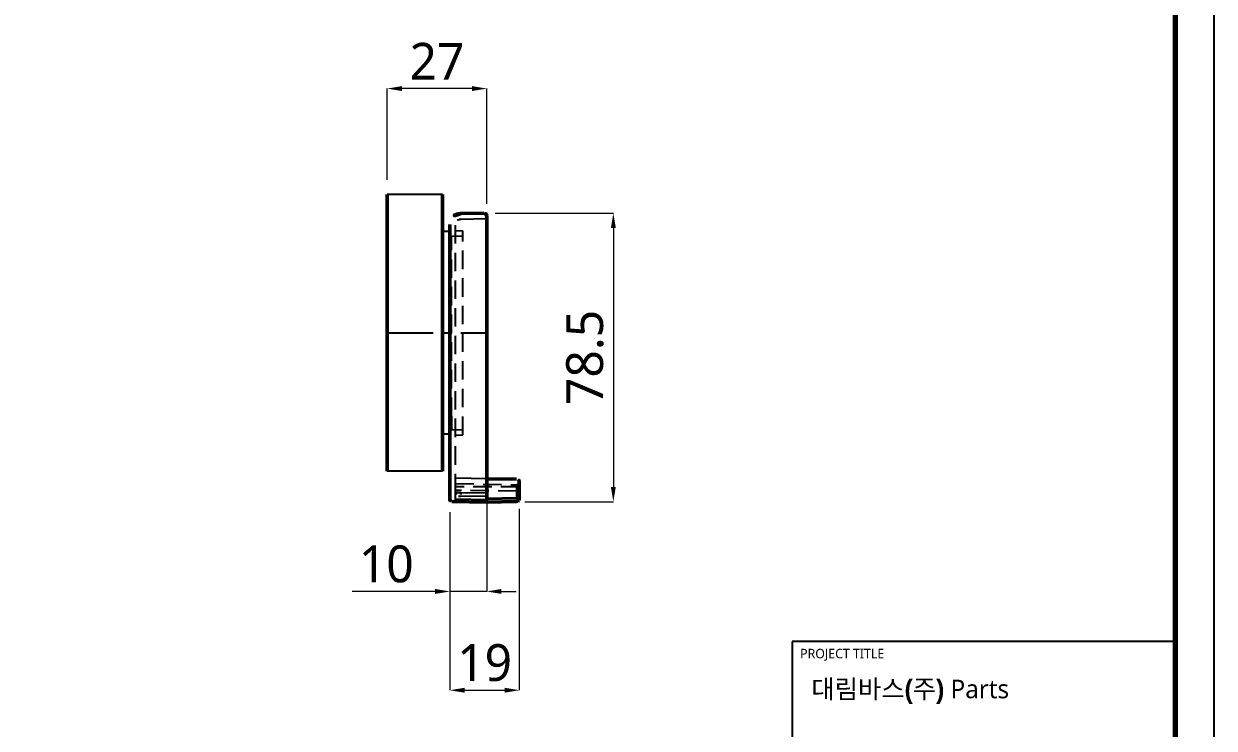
# Model space of a CAD drawing. Extents: x 16296675745 to 16296677675, y -37409619395 to -37409618123.
# Drawn here: x 16296676805.8 to 16296677128.8, y -37409619070.8 to -37409618879.8 of the extents above; entities that cross this region are included whole.
import ezdxf

# ---------------------------------------------------------------- set-up
doc = ezdxf.new("R2010")
doc.units = 0
doc.header["$LTSCALE"] = 10
doc.header["$MEASUREMENT"] = 0
doc.header["$PDMODE"] = 3
doc.header["$PDSIZE"] = -10
for name, pattern in [('AUSGEZOGEN', [0]), ('CENTER', [2, 1.25, -0.25, 0.25, -0.25]), ('DASHED', [0.75, 0.5, -0.25])]:
    doc.linetypes.add(name, pattern=pattern)
doc.layers.get('0').update_dxf_attribs({"linetype": 'CONTINUOUS'})
doc.layers.get('DEFPOINTS').update_dxf_attribs({"linetype": 'CONTINUOUS'})
doc.layers.add('2', color=2, linetype='CONTINUOUS')
doc.layers.add('7', color=7, linetype='CONTINUOUS')
doc.styles.add('Daelim Dimension', font='')
doc.styles.get('Daelim Dimension').set_extended_font_data('NanumGothic')
doc.dimstyles.new('DEFAULT', dxfattribs={"dimscale": 2, "dimtxt": 2, "dimasz": 2, "dimexe": 0, "dimexo": 2, "dimgap": 1, "dimtad": 1, "dimdec": 1, "dimzin": 9, "dimdsep": 46, "dimtxsty": 'Daelim Dimension', "dimcen": 0.5, "dimclrd": 252, "dimclre": 252, "dimclrt": 3, "dimadec": 1, "dimazin": 0, "dimtfac": 1, "dimtdec": 1, "dimtix": 1, "dimtmove": 0, "dimatfit": 3, "dimfxl": 1, "dimtolj": 1, "dimtzin": 1, "dimlwd": 9, "dimlwe": 9, "dimarcsym": 0})

# ---------------------------------------------------------------- blocks, each defined once
blk = doc.blocks.new('*D24')
at = {"color": 5, "lineweight": 9, "ltscale": 0.5, "transparency": 16777216}
for p, q in [((16296676904.40044, -37409618922.11556), (16296676904.40044, -37409618897.36117)), ((16296676927.40044, -37409618897.36117), (16296676908.40044, -37409618897.36117)), ((16296676931.40044, -37409618928.61579), (16296676931.40044, -37409618897.36117))]:
    blk.add_line(p, q, dxfattribs=at)
at = {"color": 5, "ltscale": 0.5, "transparency": 16777216}
for points in [[(16296676908.40044, -37409618896.6945), (16296676908.40044, -37409618898.02783), (16296676904.40044, -37409618897.36117)], [(16296676927.40044, -37409618896.6945), (16296676927.40044, -37409618898.02783), (16296676931.40044, -37409618897.36117)]]:
    blk.add_solid(points, dxfattribs=at)
at = {"layer": 'DEFPOINTS', "color": 0, "ltscale": 0.5, "transparency": 16777216}
for p in [(16296676904.40044, -37409618897.36117), (16296676904.40044, -37409618926.11556), (16296676931.40044, -37409618932.61579)]:
    blk.add_point(p, dxfattribs=at)
at = {"color": 7, "ltscale": 0.5, "transparency": 16777216, "insert": (16296676917.90044, -37409618889.96775), "char_height": 10, "attachment_point": 5, "style": 'Daelim Dimension'}
blk.add_mtext('\\A1;27', dxfattribs=at)
blk = doc.blocks.new('*D25')
at = {"color": 5, "lineweight": 9, "ltscale": 0.5, "transparency": 16777216}
for p, q in [((16296676933.73485, -37409618931.14464), (16296676965.76418, -37409618931.14464)), ((16296676965.76418, -37409618935.14464), (16296676965.76418, -37409619005.4055)), ((16296676941.70598, -37409619009.4055), (16296676965.76418, -37409619009.4055))]:
    blk.add_line(p, q, dxfattribs=at)
at = {"color": 5, "ltscale": 0.5, "transparency": 16777216}
for points in [[(16296676965.09752, -37409618935.14464), (16296676966.43085, -37409618935.14464), (16296676965.76418, -37409618931.14464)], [(16296676965.09752, -37409619005.4055), (16296676966.43085, -37409619005.4055), (16296676965.76418, -37409619009.4055)]]:
    blk.add_solid(points, dxfattribs=at)
at = {"layer": 'DEFPOINTS', "color": 0, "ltscale": 0.5, "transparency": 16777216}
for p in [(16296676929.73485, -37409618931.14464), (16296676937.70598, -37409619009.4055), (16296676965.76418, -37409619009.4055)]:
    blk.add_point(p, dxfattribs=at)
at = {"color": 7, "ltscale": 0.5, "transparency": 16777216, "insert": (16296676958.06319, -37409618970.27507), "char_height": 10, "attachment_point": 5, "rotation": 90, "style": 'Daelim Dimension'}
blk.add_mtext('\\A1;78.5', dxfattribs=at)
blk = doc.blocks.new('*D22')
at = {"color": 5, "lineweight": 9, "ltscale": 0.5, "transparency": 16777216}
for p, q in [((16296676931.400419, -37409619007.163933), (16296676931.400419, -37409619033.748253)), ((16296676921.40044, -37409619012.259689), (16296676921.40044, -37409619033.748253)), ((16296676917.40044, -37409619033.748253), (16296676894.8797, -37409619033.748253)), ((16296676931.400419, -37409619033.748253), (16296676921.40044, -37409619033.748253)), ((16296676935.400419, -37409619033.748253), (16296676939.400419, -37409619033.748253))]:
    blk.add_line(p, q, dxfattribs=at)
at = {"color": 5, "ltscale": 0.5, "transparency": 16777216}
for points in [[(16296676917.40044, -37409619033.081589), (16296676917.40044, -37409619034.414917), (16296676921.40044, -37409619033.748253)], [(16296676935.400419, -37409619033.081589), (16296676935.400419, -37409619034.414917), (16296676931.400419, -37409619033.748253)]]:
    blk.add_solid(points, dxfattribs=at)
at = {"layer": 'DEFPOINTS', "color": 0, "ltscale": 0.5, "transparency": 16777216}
for p in [(16296676931.400419, -37409619003.163933), (16296676921.40044, -37409619008.259689), (16296676921.40044, -37409619033.748253)]:
    blk.add_point(p, dxfattribs=at)
at = {"color": 7, "ltscale": 0.5, "transparency": 16777216, "insert": (16296676904.14007, -37409619026.34053), "char_height": 10, "attachment_point": 5, "style": 'Daelim Dimension'}
blk.add_mtext('\\A1;10', dxfattribs=at)
blk = doc.blocks.new('*D23')
at = {"color": 5, "lineweight": 9, "ltscale": 0.5, "transparency": 16777216}
for p, q in [((16296676921.40044, -37409619012.30626), (16296676921.40044, -37409619060.54167)), ((16296676940.2485, -37409619011.37493), (16296676940.2485, -37409619060.54167)), ((16296676925.40044, -37409619060.54167), (16296676936.2485, -37409619060.54167))]:
    blk.add_line(p, q, dxfattribs=at)
at = {"color": 5, "ltscale": 0.5, "transparency": 16777216}
for points in [[(16296676925.40044, -37409619059.87501), (16296676925.40044, -37409619061.20834), (16296676921.40044, -37409619060.54167)], [(16296676936.2485, -37409619059.87501), (16296676936.2485, -37409619061.20834), (16296676940.2485, -37409619060.54167)]]:
    blk.add_solid(points, dxfattribs=at)
at = {"layer": 'DEFPOINTS', "color": 0, "ltscale": 0.5, "transparency": 16777216}
for p in [(16296676921.40044, -37409619008.30626), (16296676940.2485, -37409619007.37493), (16296676940.2485, -37409619060.54167)]:
    blk.add_point(p, dxfattribs=at)
at = {"color": 7, "ltscale": 0.5, "transparency": 16777216, "insert": (16296676930.82447, -37409619053.09818), "char_height": 10, "attachment_point": 5, "style": 'Daelim Dimension'}
blk.add_mtext('\\A1;19', dxfattribs=at)

msp = doc.modelspace()

# ---------------------------------------------------------------- linework, layer by layer
for p, q in [((16296676919.40044, -37409618926.115562), (16296676904.40044, -37409618926.115562)), ((16296676921.40044, -37409618936.115562), (16296676919.40044, -37409618936.115562)), ((16296676921.40044, -37409618991.115562), (16296676919.40044, -37409618991.115562)), ((16296676919.40044, -37409619001.115562), (16296676904.40044, -37409619001.115562))]:
    msp.add_line(p, q)
at = {"color": 1, "linetype": 'CENTER'}
msp.add_line((16296676904.40044, -37409618963.615562), (16296676931.40044, -37409618963.615562), dxfattribs=at)
at = {"color": 5, "ltscale": 40}
msp.add_line((16296677118.30315, -37409619047.351807), (16296677014.26005, -37409619047.351807), dxfattribs=at)
at = {"color": 5, "ltscale": 0.5}
msp.add_line((16296677014.26005, -37409619047.351807), (16296677014.26005, -37409619167.381477), dxfattribs=at)
at = {"ltscale": 0.5}
msp.add_lwpolyline([(16296676477.834841, -37409619187.177101), (16296677128.834841, -37409619187.177101), (16296677128.834841, -37409618710.177101), (16296676477.834841, -37409618710.177101)], close=True, dxfattribs=at)
at = {"color": 5, "linetype": 'ByBlock', "lineweight": 200, "const_width": 1.5}
msp.add_lwpolyline([(16296676488.30303, -37409619166.75238), (16296677118.30303, -37409619166.75238), (16296677118.30303, -37409618721.25238), (16296676488.30303, -37409618721.25238)], close=True, dxfattribs=at)
at = {"layer": '2', "color": 2, "linetype": 'DASHED', "lineweight": 25}
for p, q in [((16296676924.37426, -37409618932.738426), (16296676931.40044, -37409618932.615791)), ((16296676922.90044, -37409619006.88427), (16296676922.90044, -37409618934.238197)), ((16296676922.90044, -37409618935.843018), (16296676924.90044, -37409618935.930344)), ((16296676924.90044, -37409618991.300789), (16296676924.90044, -37409618935.930344)), ((16296676921.87863, -37409618937.299843), (16296676924.90044, -37409618937.43177)), ((16296676921.87863, -37409618986.174873), (16296676921.87863, -37409618937.299843)), ((16296676921.87203, -37409618987.594673), (16296676921.869631, -37409618988.780937)), ((16296676921.87863, -37409618986.174873), (16296676921.87203, -37409618987.594673)), ((16296676921.869631, -37409618988.780937), (16296676921.87007, -37409618989.2416)), ((16296676921.87007, -37409618989.2416), (16296676921.871679, -37409618989.608513)), ((16296676921.871679, -37409618989.608513), (16296676921.87458, -37409618989.849052)), ((16296676921.87458, -37409618989.849052), (16296676921.87648, -37409618989.910713)), ((16296676921.87648, -37409618989.910713), (16296676921.87863, -37409618989.931297)), ((16296676921.87863, -37409618989.931297), (16296676924.90044, -37409618989.799362)), ((16296676922.90044, -37409618991.388107), (16296676924.90044, -37409618991.300789)), ((16296676931.400419, -37409619003.163933), (16296676922.90044, -37409619003.015556)), ((16296676922.90044, -37409619004.515343), (16296676939.511589, -37409619004.805283)), ((16296676940.248501, -37409619005.415573), (16296676922.90044, -37409619005.415573)), ((16296676939.510719, -37409619006.520607), (16296676922.90044, -37409619006.371071)), ((16296676922.90044, -37409619006.88427), (16296676924.37426, -37409619006.892853)), ((16296676922.90044, -37409619009.367203), (16296676922.90044, -37409619006.885353)), ((16296676924.37426, -37409619006.892853), (16296676931.40044, -37409619007.015488)), ((16296676939.510019, -37409619005.415573), (16296676939.511589, -37409619008.624893)), ((16296676940.248501, -37409619004.805283), (16296676939.511589, -37409619004.805283)), ((16296676922.90044, -37409619008.61779), (16296676931.40917, -37409619008.766312)), ((16296676923.701521, -37409619007.864281), (16296676924.371429, -37409619007.876556)), ((16296676931.40044, -37409619008.015343), (16296676923.88299, -37409619007.884117)), ((16296676930.63431, -37409619009.340508), (16296676930.637369, -37409619009.002319)), ((16296676930.635071, -37409619009.457108), (16296676930.63431, -37409619009.340508)), ((16296676930.637369, -37409619009.502151), (16296676930.635071, -37409619009.457108)), ((16296676930.63736, -37409619009.502083), (16296676930.70999, -37409619009.494781)), ((16296676930.70999, -37409619009.494781), (16296676930.781891, -37409619009.485397)), ((16296676930.781891, -37409619009.485397), (16296676930.85235, -37409619009.47184)), ((16296676930.85235, -37409619009.47184), (16296676930.920641, -37409619009.452019)), ((16296676930.920641, -37409619009.452019), (16296676930.95476, -37409619009.438751)), ((16296676930.95476, -37409619009.438751), (16296676930.98806, -37409619009.423393)), ((16296676930.98806, -37409619009.423393), (16296676931.020491, -37409619009.406113)), ((16296676931.020491, -37409619009.406113), (16296676931.051991, -37409619009.387016)), ((16296676931.051991, -37409619009.387016), (16296676931.112, -37409619009.344017)), ((16296676931.112, -37409619009.344017), (16296676931.167669, -37409619009.295517)), ((16296676931.167669, -37409619009.295517), (16296676931.220619, -37409619009.240097)), ((16296676931.220619, -37409619009.240097), (16296676931.267429, -37409619009.180397)), ((16296676931.267429, -37409619009.180397), (16296676931.28824, -37409619009.149094)), ((16296676931.28824, -37409619009.149094), (16296676931.30715, -37409619009.116898)), ((16296676931.30715, -37409619009.116898), (16296676931.324039, -37409619009.083878)), ((16296676931.324039, -37409619009.083878), (16296676931.33881, -37409619009.050087)), ((16296676931.33881, -37409619009.050087), (16296676931.351749, -37409619009.014511)), ((16296676931.351749, -37409619009.014511), (16296676931.362591, -37409619008.978287)), ((16296676931.362591, -37409619008.978287), (16296676931.37919, -37409619008.904228)), ((16296676931.37919, -37409619008.904228), (16296676931.39101, -37409619008.828667)), ((16296676931.39101, -37409619008.828667), (16296676931.40044, -37409619008.752357)), ((16296676939.511589, -37409619008.374138), (16296676931.40044, -37409619008.515717)), ((16296676939.511589, -37409619008.624893), (16296676931.40917, -37409619008.766312)), ((16296676940.19713, -37409619008.374138), (16296676939.511589, -37409619008.374138)), ((16296676939.511589, -37409619008.624893), (16296676940.153669, -37409619008.624481)), ((16296676939.66144, -37409619009.27121), (16296676939.71896, -37409619009.248672)), ((16296676939.71896, -37409619009.248672), (16296676939.76561, -37409619009.227783)), ((16296676939.76561, -37409619009.227783), (16296676939.810881, -37409619009.205009)), ((16296676939.810881, -37409619009.205009), (16296676939.854481, -37409619009.180473)), ((16296676939.854481, -37409619009.180473), (16296676939.89607, -37409619009.154266)), ((16296676939.89607, -37409619009.154266), (16296676939.962111, -37409619009.105782)), ((16296676939.962111, -37409619009.105782), (16296676940.02092, -37409619009.053497)), ((16296676940.02092, -37409619009.053497), (16296676940.066139, -37409619009.005241)), ((16296676940.066139, -37409619009.005241), (16296676940.105511, -37409619008.955093)), ((16296676940.105511, -37409619008.955093), (16296676940.13348, -37409619008.912849)), ((16296676940.13348, -37409619008.912849), (16296676940.15774, -37409619008.870117)), ((16296676940.1532, -37409619008.74807), (16296676940.13599, -37409619008.743332)), ((16296676940.16939, -37409619008.74984), (16296676940.1532, -37409619008.74807)), ((16296676940.153669, -37409619008.624481), (16296676940.248501, -37409619008.6241)), ((16296676940.15774, -37409619008.870117), (16296676940.178539, -37409619008.827377)), ((16296676940.184429, -37409619008.748444), (16296676940.16939, -37409619008.74984)), ((16296676940.178539, -37409619008.827377), (16296676940.19611, -37409619008.785118)), ((16296676940.19821, -37409619008.743637), (16296676940.184429, -37409619008.748444)), ((16296676940.192329, -37409619008.908882), (16296676940.193569, -37409619008.865318)), ((16296676940.193569, -37409619008.865318), (16296676940.197201, -37409619008.374138)), ((16296676940.210251, -37409619008.73558), (16296676940.19821, -37409619008.743637)), ((16296676940.220831, -37409619008.724136), (16296676940.210251, -37409619008.73558)), ((16296676940.229839, -37409619008.709297), (16296676940.220831, -37409619008.724136)), ((16296676940.237129, -37409619008.691063), (16296676940.229839, -37409619008.709297)), ((16296676940.24555, -37409619008.650558), (16296676940.237129, -37409619008.691063)), ((16296676940.24848, -37409619008.599457), (16296676940.24555, -37409619008.650558)), ((16296676940.248501, -37409619008.374138), (16296676940.248501, -37409619008.6241))]:
    msp.add_line(p, q, dxfattribs=at)
for centre, radius, start, end in [((16296676924.40044, -37409618934.238197), 1.5, 90.99999075, 180), ((16296676921.90044, -37409618936.800308), 0.5, 180, 267.50000851), ((16296676921.90044, -37409618990.430817), 0.5, 92.49999149, 180), ((16296676923.90044, -37409619006.88427), 1, 180, 269.00000925), ((16296676939.498501, -37409619008.6241), 0.75, 270.99999075, 338.22018266)]:
    msp.add_arc(centre, radius, start, end, dxfattribs=at)
for centre, major_axis, ratio, start_param, end_param in [((16296676924.39172, -37409619006.892853), (0.017452, 0.999848), 0.0174497492, 1.5711009133, 3.1415926536), ((16296676939.498501, -37409619006.726883), (-0.75, 0), 0.2750637372, 3.1415926536, 4.6961063949), ((16296676931.40044, -37409619009.015488), (0, 0.500076), 0.0201261507, 3.1415927259, 5.2339977507)]:
    msp.add_ellipse(centre, major_axis=major_axis, ratio=ratio, start_param=start_param, end_param=end_param, dxfattribs=at)
at = {"layer": '7', "color": 7, "linetype": 'AUSGEZOGEN', "lineweight": 50}
for p, q in [((16296676904.40044, -37409619001.115562), (16296676904.40044, -37409618926.115562)), ((16296676919.40044, -37409619001.115562), (16296676919.40044, -37409618926.115562)), ((16296676924.348089, -37409618931.238663), (16296676930.63735, -37409618931.128883)), ((16296676931.40044, -37409619008.752357), (16296676931.40044, -37409618931.878769)), ((16296676921.40044, -37409619008.849663), (16296676921.40044, -37409618934.238197)), ((16296676939.511589, -37409619003.305511), (16296676931.400419, -37409619003.163933)), ((16296676940.248501, -37409619008.374138), (16296676940.248501, -37409619004.055397)), ((16296676931.40044, -37409619009.515556), (16296676921.89172, -37409619009.349586)), ((16296676930.62586, -37409619009.467171), (16296676930.709459, -37409619009.45076)), ((16296676930.6353, -37409619009.469109), (16296676930.63736, -37409619009.502083)), ((16296676930.709459, -37409619009.45076), (16296676930.79274, -37409619009.426353)), ((16296676930.79274, -37409619009.426353), (16296676930.873369, -37409619009.394989)), ((16296676930.873369, -37409619009.394989), (16296676930.95199, -37409619009.356644)), ((16296676930.95199, -37409619009.356644), (16296676931.02142, -37409619009.315269)), ((16296676931.02142, -37409619009.315269), (16296676931.086201, -37409619009.269157)), ((16296676931.086201, -37409619009.269157), (16296676931.141411, -37409619009.222878)), ((16296676931.141411, -37409619009.222878), (16296676931.191641, -37409619009.173523)), ((16296676931.191641, -37409619009.173523), (16296676931.23214, -37409619009.127022)), ((16296676931.23214, -37409619009.127022), (16296676931.26824, -37409619009.078903)), ((16296676931.26824, -37409619009.078903), (16296676931.29987, -37409619009.029663)), ((16296676931.29987, -37409619009.029663), (16296676931.32695, -37409619008.979828)), ((16296676931.32695, -37409619008.979828), (16296676931.34767, -37409619008.934181)), ((16296676931.34767, -37409619008.934181), (16296676931.364559, -37409619008.888344)), ((16296676931.364559, -37409619008.888344), (16296676931.377661, -37409619008.842148)), ((16296676931.377661, -37409619008.842148), (16296676931.386971, -37409619008.795448)), ((16296676931.40044, -37409619009.515556), (16296676939.511589, -37409619009.373993)), ((16296676939.505301, -37409619009.299187), (16296676939.57741, -37409619009.294907)), ((16296676939.506281, -37409619009.31691), (16296676939.55983, -37409619009.303574)), ((16296676939.515459, -37409619009.298943), (16296676939.511589, -37409619009.373993)), ((16296676939.55983, -37409619009.303574), (16296676939.613649, -37409619009.28756)), ((16296676939.57741, -37409619009.294907), (16296676939.647261, -37409619009.284927)), ((16296676939.613649, -37409619009.28756), (16296676939.661449, -37409619009.27121)), ((16296676939.647261, -37409619009.284927), (16296676939.71501, -37409619009.26918)), ((16296676939.71501, -37409619009.26918), (16296676939.780809, -37409619009.247581)), ((16296676939.780809, -37409619009.247581), (16296676939.849369, -37409619009.217827)), ((16296676939.78344, -37409619009.044968), (16296676939.817341, -37409619009.066139)), ((16296676939.817341, -37409619009.066139), (16296676939.850651, -37409619009.082863)), ((16296676939.849369, -37409619009.217827), (16296676939.914471, -37409619009.181877)), ((16296676939.850651, -37409619009.082863), (16296676939.883421, -37409619009.095207)), ((16296676939.883421, -37409619009.095207), (16296676939.91571, -37409619009.103256)), ((16296676939.914471, -37409619009.181877), (16296676939.976259, -37409619009.139267)), ((16296676939.91571, -37409619009.103256), (16296676939.94611, -37409619009.106934)), ((16296676939.94611, -37409619009.106934), (16296676939.975969, -37409619009.106537)), ((16296676939.975969, -37409619009.106537), (16296676940.005159, -37409619009.101913)), ((16296676939.976259, -37409619009.139267), (16296676940.03348, -37409619009.090652)), ((16296676940.005159, -37409619009.101913), (16296676940.03352, -37409619009.092827)), ((16296676940.05962, -37409619008.697937), (16296676940.03348, -37409619008.675423)), ((16296676940.03352, -37409619009.092827), (16296676940.059071, -37409619009.080223)), ((16296676940.059071, -37409619009.080223), (16296676940.08363, -37409619009.063629)), ((16296676940.084339, -37409619008.716301), (16296676940.05962, -37409619008.697937)), ((16296676940.08363, -37409619009.063629), (16296676940.10701, -37409619009.043083)), ((16296676940.107719, -37409619008.730637), (16296676940.084339, -37409619008.716301)), ((16296676940.10701, -37409619009.043083), (16296676940.129049, -37409619009.018623)), ((16296676940.12981, -37409619008.741043), (16296676940.107719, -37409619008.730637)), ((16296676940.129049, -37409619009.018623), (16296676940.14784, -37409619008.992981)), ((16296676940.13599, -37409619008.743332), (16296676940.12981, -37409619008.741043)), ((16296676940.14784, -37409619008.992981), (16296676940.16543, -37409619008.964119)), ((16296676940.16543, -37409619008.964119), (16296676940.181881, -37409619008.932007)), ((16296676940.181881, -37409619008.932007), (16296676940.19721, -37409619008.896683)), ((16296676940.19611, -37409619008.785118), (16296676940.20019, -37409619008.774246)), ((16296676940.19636, -37409619008.747131), (16296676940.197201, -37409619008.374138)), ((16296676940.248501, -37409619008.374138), (16296676940.19713, -37409619008.374138)), ((16296676940.20019, -37409619008.774246), (16296676940.213579, -37409619008.73452)), ((16296676940.213579, -37409619008.73452), (16296676940.224171, -37409619008.695641)), ((16296676940.224171, -37409619008.695641), (16296676940.231871, -37409619008.657448)), ((16296676940.231871, -37409619008.657448), (16296676940.236589, -37409619008.619766))]:
    msp.add_line(p, q, dxfattribs=at)
for centre, radius, start, end in [((16296676924.40044, -37409618934.238197), 3, 90.99999075, 180), ((16296676930.65044, -37409618931.878769), 0.75, 0, 90.99999075), ((16296676939.498501, -37409619004.055397), 0.75, 0, 89.00000925), ((16296676921.90044, -37409619008.849663), 0.5, 180, 269.00000925), ((16296676939.498501, -37409619008.6241), 0.75, 338.22018266, 0)]:
    msp.add_arc(centre, radius, start, end, dxfattribs=at)

# ---------------------------------------------------------------- texts
at = {"color": 5, "ltscale": 40, "style": 'Daelim Dimension'}
msp.add_text('PROJECT TITLE', height=2.56901127, dxfattribs=at).set_placement((16296677016.46261, -37409619051.880287))
at = {"insert": (16296677019.51833, -37409619057.682121), "char_height": 5.03600079, "width": 80.93992813, "attachment_point": 1, "style": 'Daelim Dimension'}
msp.add_mtext('{\\fPretendard Variable SemiBold|b0|i0|c129|p2;\\C7;대림바스(주)} Parts', dxfattribs=at)

# ---------------------------------------------------------------- dimensions: what is measured, and where the dimension line sits
at = {"ltscale": 0.5}
for base, p1, p2, text, picture, middle in [((16296676904.40044, -37409618897.361168), (16296676931.40044, -37409618932.615791), (16296676904.40044, -37409618926.115562), '27', '*D24', (16296676917.90044, -37409618897.361168)), ((16296676921.40044, -37409619033.748253), (16296676931.400419, -37409619003.163933), (16296676921.40044, -37409619008.259689), '10', '*D22', (16296676904.14007, -37409619033.748253))]:
    dim = msp.add_linear_dim(base=base, p1=p1, p2=p2, text=text, dimstyle='DEFAULT', override={"dimtxt": 5, "dimclrd": 5, "dimclre": 5, "dimclrt": 7}, dxfattribs=at)
    dim.commit()
    dim.dimension.update_dxf_attribs({"geometry": picture, "text_midpoint": middle, "dimtype": 160})
dim = msp.add_linear_dim(base=(16296676965.764179, -37409619009.405502), p1=(16296676929.73485, -37409618931.144638), p2=(16296676937.70598, -37409619009.405502), angle=90, text='78.5', dimstyle='DEFAULT', override={"dimtxt": 5, "dimclrd": 5, "dimclre": 5, "dimclrt": 7}, dxfattribs=at)
dim.commit()
dim.dimension.update_dxf_attribs({"geometry": '*D25', "text_midpoint": (16296676965.764191, -37409618970.27507), "dimtype": 160})
dim = msp.add_linear_dim(base=(16296676940.248501, -37409619060.541672), p1=(16296676921.40044, -37409619008.306259), p2=(16296676940.248501, -37409619007.374931), text='19', dimstyle='DEFAULT', override={"dimtxt": 5, "dimclrd": 5, "dimclre": 5, "dimclrt": 7}, dxfattribs=at)
dim.commit()
dim.dimension.update_dxf_attribs({"geometry": '*D23', "text_midpoint": (16296676930.824471, -37409619053.098183)})

doc.saveas('drawing.dxf')
